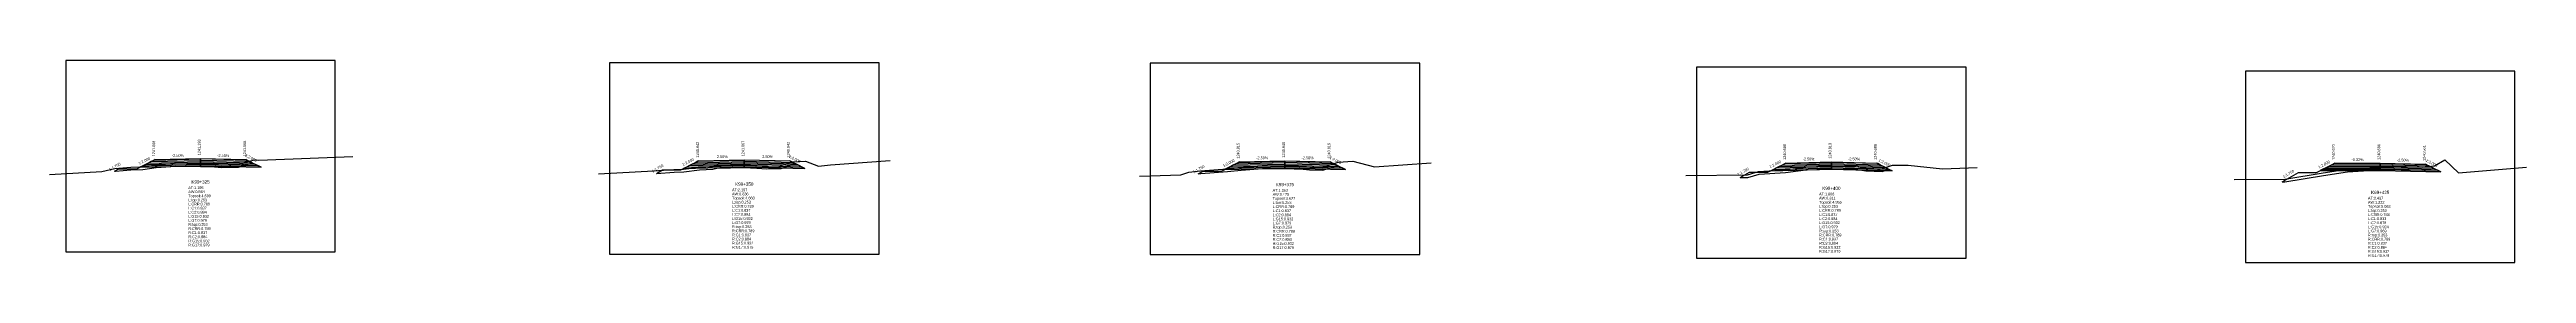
# Model space of a CAD drawing. Extents: x -7 to 78429, y 1189 to 1262.
# Drawn here: x 33090 to 33362.9, y 1229.8 to 1251.9 of the extents above; entities that cross this region are included whole.
import ezdxf
from ezdxf.enums import TextEntityAlignment as Align

# ---------------------------------------------------------------- set-up
doc = ezdxf.new("R2010")
doc.units = 0

msp = doc.modelspace()

# ---------------------------------------------------------------- linework, layer by layer
at = {"layer": 'A4_BORDER', "color": 7}
for points in [[(33091.831, 1230.946), (33121.531, 1230.946), (33121.531, 1251.946), (33091.831, 1251.946), (33091.831, 1230.946)], [(33151.738, 1230.702), (33181.438, 1230.702), (33181.438, 1251.702), (33151.738, 1251.702), (33151.738, 1230.702)], [(33211.294, 1230.657), (33240.994, 1230.657), (33240.994, 1251.657), (33211.294, 1251.657), (33211.294, 1230.657)], [(33271.497, 1230.242), (33301.197, 1230.242), (33301.197, 1251.242), (33271.497, 1251.242), (33271.497, 1230.242)], [(33331.963, 1229.787), (33361.663, 1229.787), (33361.663, 1250.787), (33331.963, 1250.787), (33331.963, 1229.787)]]:
    msp.add_lwpolyline(points, dxfattribs=at)
at = {"layer": 'CLEAR_GROUND', "color": 8}
for points in [[(33097.204, 1239.796), (33097.298, 1239.819), (33099.014, 1239.958), (33100.31, 1239.974), (33101.805, 1240.196), (33103.95, 1240.355), (33106.679, 1240.328), (33107.862, 1240.316), (33109, 1240.191), (33110.868, 1240.245), (33111.77, 1240.528), (33112.435, 1240.691)], [(33156.904, 1239.552), (33158.851, 1239.69), (33159.912, 1239.721), (33161.646, 1239.953), (33163.135, 1240.008), (33163.554, 1240.132), (33166.575, 1240.202), (33167.974, 1240.14), (33169.068, 1240.044), (33170.632, 1240.102), (33171.833, 1240.545), (33172.336, 1240.568)], [(33216.604, 1239.507), (33216.872, 1239.533), (33219.823, 1239.779), (33221.339, 1239.91), (33223.66, 1240.091), (33226.135, 1240.081), (33228.152, 1240.033), (33228.866, 1239.936), (33230.307, 1239.906), (33231.909, 1240.433)], [(33276.304, 1239.092), (33277.143, 1239.099), (33278.377, 1239.465), (33281.291, 1239.665), (33283.548, 1239.941), (33284.793, 1239.976), (33284.971, 1240.05), (33286.308, 1240.051), (33289.037, 1240.013), (33290.146, 1239.841), (33291.929, 1239.776), (33292.673, 1240.025)], [(33336.004, 1238.637), (33336.319, 1238.639), (33340.557, 1239.344), (33343.2, 1239.728), (33344.971, 1239.834), (33346.817, 1240.011), (33351.444, 1239.936), (33352.774, 1240.081)]]:
    msp.add_lwpolyline(points, dxfattribs=at)
at = {"layer": 'DESIGN_ROAD_TRIMMED', "color": 1}
for points in [[(33097.204, 1239.796), (33097.681, 1240.068), (33099.681, 1240.068), (33101.681, 1241.068), (33101.681, 1241.068), (33101.575, 1241.015), (33101.575, 1241.015), (33101.26, 1240.857), (33101.26, 1240.857), (33100.944, 1240.7), (33100.944, 1240.7), (33100.628, 1240.542), (33100.628, 1240.542), (33100.312, 1240.384), (33100.312, 1240.384), (33099.997, 1240.226), (33106.681, 1240.393), (33106.681, 1240.543), (33106.681, 1240.543), (33106.681, 1240.693), (33106.681, 1240.693), (33106.681, 1240.843), (33106.681, 1240.843), (33106.681, 1240.993), (33106.681, 1240.993), (33106.681, 1241.143), (33106.681, 1241.143), (33106.681, 1241.193), (33106.681, 1241.193), (33106.681, 1241.193), (33106.681, 1241.193), (33106.681, 1241.193), (33106.681, 1241.143), (33106.681, 1241.143), (33106.681, 1240.993), (33106.681, 1240.993), (33106.681, 1240.843), (33106.681, 1240.843), (33106.681, 1240.693), (33106.681, 1240.693), (33106.681, 1240.543), (33106.681, 1240.543), (33106.681, 1240.393), (33113.365, 1240.226), (33113.049, 1240.384), (33113.049, 1240.384), (33112.733, 1240.542), (33112.733, 1240.542), (33112.418, 1240.7), (33112.418, 1240.7), (33112.102, 1240.857), (33112.102, 1240.857), (33111.786, 1241.015), (33111.786, 1241.015), (33111.681, 1241.068), (33111.681, 1241.068), (33112.435, 1240.691)], [(33156.904, 1239.552), (33157.588, 1239.942), (33159.588, 1239.942), (33161.588, 1240.942), (33161.588, 1240.942), (33161.482, 1240.889), (33161.482, 1240.889), (33161.167, 1240.731), (33161.167, 1240.731), (33160.851, 1240.574), (33160.851, 1240.574), (33160.535, 1240.416), (33160.535, 1240.416), (33160.219, 1240.258), (33160.219, 1240.258), (33159.903, 1240.1), (33166.588, 1240.267), (33166.588, 1240.417), (33166.588, 1240.417), (33166.588, 1240.567), (33166.588, 1240.567), (33166.588, 1240.717), (33166.588, 1240.717), (33166.588, 1240.867), (33166.588, 1240.867), (33166.588, 1241.017), (33166.588, 1241.017), (33166.588, 1241.067), (33166.588, 1241.067), (33166.588, 1241.067), (33166.588, 1241.067), (33166.588, 1241.067), (33166.588, 1241.017), (33166.588, 1241.017), (33166.588, 1240.867), (33166.588, 1240.867), (33166.588, 1240.717), (33166.588, 1240.717), (33166.588, 1240.567), (33166.588, 1240.567), (33166.588, 1240.417), (33166.588, 1240.417), (33166.588, 1240.267), (33173.272, 1240.1), (33172.956, 1240.258), (33172.956, 1240.258), (33172.64, 1240.416), (33172.64, 1240.416), (33172.325, 1240.574), (33172.325, 1240.574), (33172.009, 1240.731), (33172.009, 1240.731), (33171.693, 1240.889), (33171.693, 1240.889), (33171.588, 1240.942), (33171.588, 1240.942), (33172.336, 1240.568)], [(33216.604, 1239.507), (33217.144, 1239.815), (33219.144, 1239.815), (33221.144, 1240.815), (33221.144, 1240.815), (33221.039, 1240.762), (33221.039, 1240.762), (33220.723, 1240.604), (33220.723, 1240.604), (33220.407, 1240.447), (33220.407, 1240.447), (33220.092, 1240.289), (33220.092, 1240.289), (33219.776, 1240.131), (33219.776, 1240.131), (33219.46, 1239.973), (33226.144, 1240.14), (33226.144, 1240.29), (33226.144, 1240.29), (33226.144, 1240.44), (33226.144, 1240.44), (33226.144, 1240.59), (33226.144, 1240.59), (33226.144, 1240.74), (33226.144, 1240.74), (33226.144, 1240.89), (33226.144, 1240.89), (33226.144, 1240.94), (33226.144, 1240.94), (33226.144, 1240.94), (33226.144, 1240.94), (33226.144, 1240.94), (33226.144, 1240.89), (33226.144, 1240.89), (33226.144, 1240.74), (33226.144, 1240.74), (33226.144, 1240.59), (33226.144, 1240.59), (33226.144, 1240.44), (33226.144, 1240.44), (33226.144, 1240.29), (33226.144, 1240.29), (33226.144, 1240.14), (33232.829, 1239.973), (33232.513, 1240.131), (33232.513, 1240.131), (33232.197, 1240.289), (33232.197, 1240.289), (33231.881, 1240.447), (33231.881, 1240.447), (33231.565, 1240.604), (33231.565, 1240.604), (33231.25, 1240.762), (33231.25, 1240.762), (33231.144, 1240.815), (33231.144, 1240.815), (33231.909, 1240.433)], [(33276.304, 1239.092), (33277.347, 1239.688), (33279.347, 1239.688), (33281.347, 1240.688), (33281.347, 1240.688), (33281.242, 1240.635), (33281.242, 1240.635), (33280.926, 1240.477), (33280.926, 1240.477), (33280.61, 1240.32), (33280.61, 1240.32), (33280.295, 1240.162), (33280.295, 1240.162), (33279.979, 1240.004), (33279.979, 1240.004), (33279.663, 1239.846), (33286.347, 1240.013), (33286.347, 1240.163), (33286.347, 1240.163), (33286.347, 1240.313), (33286.347, 1240.313), (33286.347, 1240.463), (33286.347, 1240.463), (33286.347, 1240.613), (33286.347, 1240.613), (33286.347, 1240.763), (33286.347, 1240.763), (33286.347, 1240.813), (33286.347, 1240.813), (33286.347, 1240.813), (33286.347, 1240.813), (33286.347, 1240.813), (33286.347, 1240.763), (33286.347, 1240.763), (33286.347, 1240.613), (33286.347, 1240.613), (33286.347, 1240.463), (33286.347, 1240.463), (33286.347, 1240.313), (33286.347, 1240.313), (33286.347, 1240.163), (33286.347, 1240.163), (33286.347, 1240.013), (33293.031, 1239.846), (33292.716, 1240.004), (33292.716, 1240.004), (33292.4, 1240.162), (33292.4, 1240.162), (33292.084, 1240.32), (33292.084, 1240.32), (33291.768, 1240.477), (33291.768, 1240.477), (33291.452, 1240.635), (33291.452, 1240.635), (33291.347, 1240.688), (33291.347, 1240.688), (33292.673, 1240.025)], [(33336.004, 1238.637), (33337.813, 1239.67), (33339.813, 1239.67), (33341.813, 1240.67), (33341.813, 1240.67), (33341.712, 1240.62), (33341.712, 1240.62), (33341.41, 1240.469), (33341.41, 1240.469), (33341.108, 1240.318), (33341.108, 1240.318), (33340.806, 1240.167), (33340.806, 1240.167), (33340.504, 1240.016), (33340.504, 1240.016), (33340.203, 1239.865), (33346.813, 1239.886), (33346.813, 1240.036), (33346.813, 1240.036), (33346.813, 1240.186), (33346.813, 1240.186), (33346.813, 1240.336), (33346.813, 1240.336), (33346.813, 1240.486), (33346.813, 1240.486), (33346.813, 1240.636), (33346.813, 1240.636), (33346.813, 1240.686), (33346.813, 1240.686), (33346.813, 1240.686), (33346.813, 1240.686), (33346.813, 1240.686), (33346.813, 1240.636), (33346.813, 1240.636), (33346.813, 1240.486), (33346.813, 1240.486), (33346.813, 1240.336), (33346.813, 1240.336), (33346.813, 1240.186), (33346.813, 1240.186), (33346.813, 1240.036), (33346.813, 1240.036), (33346.813, 1239.886), (33353.497, 1239.719), (33353.181, 1239.877), (33353.181, 1239.877), (33352.866, 1240.035), (33352.866, 1240.035), (33352.55, 1240.193), (33352.55, 1240.193), (33352.234, 1240.35), (33352.234, 1240.35), (33351.918, 1240.508), (33351.918, 1240.508), (33351.813, 1240.561), (33351.813, 1240.561), (33352.774, 1240.081)]]:
    msp.add_lwpolyline(points, dxfattribs=at)
at = {"layer": 'FINISHED_ROAD', "color": 2}
for points in [[(33097.681, 1240.068), (33099.681, 1240.068), (33101.681, 1241.068), (33101.681, 1241.068), (33106.681, 1241.193), (33111.681, 1241.068), (33111.681, 1241.068)], [(33157.588, 1239.942), (33159.588, 1239.942), (33161.588, 1240.942), (33161.588, 1240.942), (33166.588, 1241.067), (33171.588, 1240.942), (33171.588, 1240.942)], [(33217.144, 1239.815), (33219.144, 1239.815), (33221.144, 1240.815), (33221.144, 1240.815), (33226.144, 1240.94), (33231.144, 1240.815), (33231.144, 1240.815)], [(33277.347, 1239.688), (33279.347, 1239.688), (33281.347, 1240.688), (33281.347, 1240.688), (33286.347, 1240.813), (33291.347, 1240.688), (33291.347, 1240.688)], [(33337.813, 1239.67), (33339.813, 1239.67), (33341.813, 1240.67), (33341.813, 1240.67), (33346.813, 1240.686), (33351.813, 1240.561), (33351.813, 1240.561)]]:
    msp.add_lwpolyline(points, dxfattribs=at)
at = {"layer": 'LAYER_0', "color": 4}
for points in [[(33101.681, 1241.068), (33101.575, 1241.015), (33106.681, 1241.143), (33106.681, 1241.193)], [(33161.588, 1240.942), (33161.482, 1240.889), (33166.588, 1241.017), (33166.588, 1241.067)], [(33221.144, 1240.815), (33221.039, 1240.762), (33226.144, 1240.89), (33226.144, 1240.94)], [(33281.347, 1240.688), (33281.242, 1240.635), (33286.347, 1240.763), (33286.347, 1240.813)], [(33341.813, 1240.67), (33341.712, 1240.62), (33346.813, 1240.636), (33346.813, 1240.686)]]:
    msp.add_lwpolyline(points, dxfattribs=at)
at = {"layer": 'LAYER_1', "color": 4}
for points in [[(33101.575, 1241.015), (33101.26, 1240.857), (33106.681, 1240.993), (33106.681, 1241.143)], [(33161.482, 1240.889), (33161.167, 1240.731), (33166.588, 1240.867), (33166.588, 1241.017)], [(33221.039, 1240.762), (33220.723, 1240.604), (33226.144, 1240.74), (33226.144, 1240.89)], [(33281.242, 1240.635), (33280.926, 1240.477), (33286.347, 1240.613), (33286.347, 1240.763)], [(33341.712, 1240.62), (33341.41, 1240.469), (33346.813, 1240.486), (33346.813, 1240.636)]]:
    msp.add_lwpolyline(points, dxfattribs=at)
at = {"layer": 'LAYER_10', "color": 6}
for points in [[(33112.733, 1240.542), (33113.049, 1240.384), (33106.681, 1240.543), (33106.681, 1240.693)], [(33172.64, 1240.416), (33172.956, 1240.258), (33166.588, 1240.417), (33166.588, 1240.567)], [(33232.197, 1240.289), (33232.513, 1240.131), (33226.144, 1240.29), (33226.144, 1240.44)], [(33292.4, 1240.162), (33292.716, 1240.004), (33286.347, 1240.163), (33286.347, 1240.313)], [(33352.866, 1240.035), (33353.181, 1239.877), (33346.813, 1240.036), (33346.813, 1240.186)]]:
    msp.add_lwpolyline(points, dxfattribs=at)
at = {"layer": 'LAYER_11', "color": 6}
for points in [[(33113.049, 1240.384), (33113.365, 1240.226), (33106.681, 1240.393), (33106.681, 1240.543)], [(33172.956, 1240.258), (33173.272, 1240.1), (33166.588, 1240.267), (33166.588, 1240.417)], [(33232.513, 1240.131), (33232.829, 1239.973), (33226.144, 1240.14), (33226.144, 1240.29)], [(33292.716, 1240.004), (33293.031, 1239.846), (33286.347, 1240.013), (33286.347, 1240.163)], [(33353.181, 1239.877), (33353.497, 1239.719), (33346.813, 1239.886), (33346.813, 1240.036)]]:
    msp.add_lwpolyline(points, dxfattribs=at)
at = {"layer": 'LAYER_2', "color": 4}
for points in [[(33101.26, 1240.857), (33100.944, 1240.7), (33106.681, 1240.843), (33106.681, 1240.993)], [(33161.167, 1240.731), (33160.851, 1240.574), (33166.588, 1240.717), (33166.588, 1240.867)], [(33220.723, 1240.604), (33220.407, 1240.447), (33226.144, 1240.59), (33226.144, 1240.74)], [(33280.926, 1240.477), (33280.61, 1240.32), (33286.347, 1240.463), (33286.347, 1240.613)], [(33341.41, 1240.469), (33341.108, 1240.318), (33346.813, 1240.336), (33346.813, 1240.486)]]:
    msp.add_lwpolyline(points, dxfattribs=at)
at = {"layer": 'LAYER_3', "color": 4}
for points in [[(33100.944, 1240.7), (33100.628, 1240.542), (33106.681, 1240.693), (33106.681, 1240.843)], [(33160.851, 1240.574), (33160.535, 1240.416), (33166.588, 1240.567), (33166.588, 1240.717)], [(33220.407, 1240.447), (33220.092, 1240.289), (33226.144, 1240.44), (33226.144, 1240.59)], [(33280.61, 1240.32), (33280.295, 1240.162), (33286.347, 1240.313), (33286.347, 1240.463)], [(33341.108, 1240.318), (33340.806, 1240.167), (33346.813, 1240.186), (33346.813, 1240.336)]]:
    msp.add_lwpolyline(points, dxfattribs=at)
at = {"layer": 'LAYER_4', "color": 4}
for points in [[(33100.628, 1240.542), (33100.312, 1240.384), (33106.681, 1240.543), (33106.681, 1240.693)], [(33160.535, 1240.416), (33160.219, 1240.258), (33166.588, 1240.417), (33166.588, 1240.567)], [(33220.092, 1240.289), (33219.776, 1240.131), (33226.144, 1240.29), (33226.144, 1240.44)], [(33280.295, 1240.162), (33279.979, 1240.004), (33286.347, 1240.163), (33286.347, 1240.313)], [(33340.806, 1240.167), (33340.504, 1240.016), (33346.813, 1240.036), (33346.813, 1240.186)]]:
    msp.add_lwpolyline(points, dxfattribs=at)
at = {"layer": 'LAYER_5', "color": 4}
for points in [[(33100.312, 1240.384), (33099.997, 1240.226), (33106.681, 1240.393), (33106.681, 1240.543)], [(33160.219, 1240.258), (33159.903, 1240.1), (33166.588, 1240.267), (33166.588, 1240.417)], [(33219.776, 1240.131), (33219.46, 1239.973), (33226.144, 1240.14), (33226.144, 1240.29)], [(33279.979, 1240.004), (33279.663, 1239.846), (33286.347, 1240.013), (33286.347, 1240.163)], [(33340.504, 1240.016), (33340.203, 1239.865), (33346.813, 1239.886), (33346.813, 1240.036)]]:
    msp.add_lwpolyline(points, dxfattribs=at)
at = {"layer": 'LAYER_6', "color": 6}
for points in [[(33111.681, 1241.068), (33111.786, 1241.015), (33106.681, 1241.143), (33106.681, 1241.193)], [(33171.588, 1240.942), (33171.693, 1240.889), (33166.588, 1241.017), (33166.588, 1241.067)], [(33231.144, 1240.815), (33231.25, 1240.762), (33226.144, 1240.89), (33226.144, 1240.94)], [(33291.347, 1240.688), (33291.452, 1240.635), (33286.347, 1240.763), (33286.347, 1240.813)], [(33351.813, 1240.561), (33351.918, 1240.508), (33346.813, 1240.636), (33346.813, 1240.686)]]:
    msp.add_lwpolyline(points, dxfattribs=at)
at = {"layer": 'LAYER_7', "color": 6}
for points in [[(33111.786, 1241.015), (33112.102, 1240.857), (33106.681, 1240.993), (33106.681, 1241.143)], [(33171.693, 1240.889), (33172.009, 1240.731), (33166.588, 1240.867), (33166.588, 1241.017)], [(33231.25, 1240.762), (33231.565, 1240.604), (33226.144, 1240.74), (33226.144, 1240.89)], [(33291.452, 1240.635), (33291.768, 1240.477), (33286.347, 1240.613), (33286.347, 1240.763)], [(33351.918, 1240.508), (33352.234, 1240.35), (33346.813, 1240.486), (33346.813, 1240.636)]]:
    msp.add_lwpolyline(points, dxfattribs=at)
at = {"layer": 'LAYER_8', "color": 6}
for points in [[(33112.102, 1240.857), (33112.418, 1240.7), (33106.681, 1240.843), (33106.681, 1240.993)], [(33172.009, 1240.731), (33172.325, 1240.574), (33166.588, 1240.717), (33166.588, 1240.867)], [(33231.565, 1240.604), (33231.881, 1240.447), (33226.144, 1240.59), (33226.144, 1240.74)], [(33291.768, 1240.477), (33292.084, 1240.32), (33286.347, 1240.463), (33286.347, 1240.613)], [(33352.234, 1240.35), (33352.55, 1240.193), (33346.813, 1240.336), (33346.813, 1240.486)]]:
    msp.add_lwpolyline(points, dxfattribs=at)
at = {"layer": 'LAYER_9', "color": 6}
for points in [[(33112.418, 1240.7), (33112.733, 1240.542), (33106.681, 1240.693), (33106.681, 1240.843)], [(33172.325, 1240.574), (33172.64, 1240.416), (33166.588, 1240.567), (33166.588, 1240.717)], [(33231.881, 1240.447), (33232.197, 1240.289), (33226.144, 1240.44), (33226.144, 1240.59)], [(33292.084, 1240.32), (33292.4, 1240.162), (33286.347, 1240.313), (33286.347, 1240.463)], [(33352.55, 1240.193), (33352.866, 1240.035), (33346.813, 1240.186), (33346.813, 1240.336)]]:
    msp.add_lwpolyline(points, dxfattribs=at)
at = {"layer": 'NATURAL_GROUND', "color": 3}
for points in [[(33090.046, 1239.456), (33095.8, 1239.755), (33097.25, 1240.116), (33099, 1240.258), (33100.286, 1240.274), (33101.772, 1240.495), (33103.941, 1240.655), (33106.682, 1240.628), (33107.88, 1240.616), (33109.012, 1240.492), (33110.818, 1240.544), (33111.69, 1240.817), (33112.615, 1241.044), (33113.098, 1241.026), (33123.466, 1241.405)], [(33150.538, 1239.51), (33156.573, 1239.829), (33158.836, 1239.989), (33159.888, 1240.02), (33161.621, 1240.253), (33163.086, 1240.307), (33163.507, 1240.431), (33166.579, 1240.502), (33167.994, 1240.439), (33169.076, 1240.344), (33170.573, 1240.4), (33171.773, 1240.843), (33173.338, 1240.912), (33174.755, 1240.345), (33176.077, 1240.495), (33182.645, 1240.972)], [(33210.133, 1239.259), (33214.668, 1239.387), (33215.555, 1239.705), (33216.845, 1239.832), (33219.797, 1240.078), (33221.314, 1240.209), (33223.649, 1240.391), (33226.139, 1240.381), (33228.176, 1240.333), (33228.889, 1240.236), (33230.262, 1240.207), (33232.009, 1240.782), (33233.612, 1240.913), (33236.026, 1240.285), (33242.272, 1240.721)], [(33270.333, 1239.345), (33277.098, 1239.399), (33278.323, 1239.762), (33281.262, 1239.964), (33283.525, 1240.24), (33284.729, 1240.274), (33284.911, 1240.35), (33286.31, 1240.351), (33289.062, 1240.312), (33290.174, 1240.14), (33291.885, 1240.078), (33293.082, 1240.478), (33294.821, 1240.448), (33298.599, 1240.051), (33302.405, 1240.194)], [(33330.717, 1238.895), (33336.293, 1238.939), (33340.511, 1239.64), (33343.169, 1240.026), (33344.948, 1240.133), (33346.805, 1240.312), (33351.43, 1240.236), (33352.786, 1240.384), (33353.931, 1241.063), (33355.44, 1239.607), (33362.926, 1240.248)]]:
    msp.add_lwpolyline(points, dxfattribs=at)
at = {"layer": 'STRUCTURE_LEFT', "color": 4}
for points in [[(33101.681, 1241.068), (33101.575, 1241.015), (33101.575, 1241.015), (33101.26, 1240.857), (33101.26, 1240.857), (33100.944, 1240.7), (33100.944, 1240.7), (33100.628, 1240.542), (33100.628, 1240.542), (33100.312, 1240.384), (33100.312, 1240.384), (33099.997, 1240.226), (33106.681, 1240.393), (33106.681, 1240.543), (33106.681, 1240.543), (33106.681, 1240.693), (33106.681, 1240.693), (33106.681, 1240.843), (33106.681, 1240.843), (33106.681, 1240.993), (33106.681, 1240.993), (33106.681, 1241.143), (33106.681, 1241.143), (33106.681, 1241.193), (33106.681, 1241.193)], [(33161.588, 1240.942), (33161.482, 1240.889), (33161.482, 1240.889), (33161.167, 1240.731), (33161.167, 1240.731), (33160.851, 1240.574), (33160.851, 1240.574), (33160.535, 1240.416), (33160.535, 1240.416), (33160.219, 1240.258), (33160.219, 1240.258), (33159.903, 1240.1), (33166.588, 1240.267), (33166.588, 1240.417), (33166.588, 1240.417), (33166.588, 1240.567), (33166.588, 1240.567), (33166.588, 1240.717), (33166.588, 1240.717), (33166.588, 1240.867), (33166.588, 1240.867), (33166.588, 1241.017), (33166.588, 1241.017), (33166.588, 1241.067), (33166.588, 1241.067)], [(33221.144, 1240.815), (33221.039, 1240.762), (33221.039, 1240.762), (33220.723, 1240.604), (33220.723, 1240.604), (33220.407, 1240.447), (33220.407, 1240.447), (33220.092, 1240.289), (33220.092, 1240.289), (33219.776, 1240.131), (33219.776, 1240.131), (33219.46, 1239.973), (33226.144, 1240.14), (33226.144, 1240.29), (33226.144, 1240.29), (33226.144, 1240.44), (33226.144, 1240.44), (33226.144, 1240.59), (33226.144, 1240.59), (33226.144, 1240.74), (33226.144, 1240.74), (33226.144, 1240.89), (33226.144, 1240.89), (33226.144, 1240.94), (33226.144, 1240.94)], [(33281.347, 1240.688), (33281.242, 1240.635), (33281.242, 1240.635), (33280.926, 1240.477), (33280.926, 1240.477), (33280.61, 1240.32), (33280.61, 1240.32), (33280.295, 1240.162), (33280.295, 1240.162), (33279.979, 1240.004), (33279.979, 1240.004), (33279.663, 1239.846), (33286.347, 1240.013), (33286.347, 1240.163), (33286.347, 1240.163), (33286.347, 1240.313), (33286.347, 1240.313), (33286.347, 1240.463), (33286.347, 1240.463), (33286.347, 1240.613), (33286.347, 1240.613), (33286.347, 1240.763), (33286.347, 1240.763), (33286.347, 1240.813), (33286.347, 1240.813)], [(33341.813, 1240.67), (33341.712, 1240.62), (33341.712, 1240.62), (33341.41, 1240.469), (33341.41, 1240.469), (33341.108, 1240.318), (33341.108, 1240.318), (33340.806, 1240.167), (33340.806, 1240.167), (33340.504, 1240.016), (33340.504, 1240.016), (33340.203, 1239.865), (33346.813, 1239.886), (33346.813, 1240.036), (33346.813, 1240.036), (33346.813, 1240.186), (33346.813, 1240.186), (33346.813, 1240.336), (33346.813, 1240.336), (33346.813, 1240.486), (33346.813, 1240.486), (33346.813, 1240.636), (33346.813, 1240.636), (33346.813, 1240.686), (33346.813, 1240.686)]]:
    msp.add_lwpolyline(points, dxfattribs=at)
at = {"layer": 'STRUCTURE_RIGHT', "color": 6}
for points in [[(33106.681, 1241.193), (33106.681, 1241.193), (33106.681, 1241.143), (33106.681, 1241.143), (33106.681, 1240.993), (33106.681, 1240.993), (33106.681, 1240.843), (33106.681, 1240.843), (33106.681, 1240.693), (33106.681, 1240.693), (33106.681, 1240.543), (33106.681, 1240.543), (33106.681, 1240.393), (33113.365, 1240.226), (33113.049, 1240.384), (33113.049, 1240.384), (33112.733, 1240.542), (33112.733, 1240.542), (33112.418, 1240.7), (33112.418, 1240.7), (33112.102, 1240.857), (33112.102, 1240.857), (33111.786, 1241.015), (33111.786, 1241.015), (33111.681, 1241.068)], [(33166.588, 1241.067), (33166.588, 1241.067), (33166.588, 1241.017), (33166.588, 1241.017), (33166.588, 1240.867), (33166.588, 1240.867), (33166.588, 1240.717), (33166.588, 1240.717), (33166.588, 1240.567), (33166.588, 1240.567), (33166.588, 1240.417), (33166.588, 1240.417), (33166.588, 1240.267), (33173.272, 1240.1), (33172.956, 1240.258), (33172.956, 1240.258), (33172.64, 1240.416), (33172.64, 1240.416), (33172.325, 1240.574), (33172.325, 1240.574), (33172.009, 1240.731), (33172.009, 1240.731), (33171.693, 1240.889), (33171.693, 1240.889), (33171.588, 1240.942)], [(33226.144, 1240.94), (33226.144, 1240.94), (33226.144, 1240.89), (33226.144, 1240.89), (33226.144, 1240.74), (33226.144, 1240.74), (33226.144, 1240.59), (33226.144, 1240.59), (33226.144, 1240.44), (33226.144, 1240.44), (33226.144, 1240.29), (33226.144, 1240.29), (33226.144, 1240.14), (33232.829, 1239.973), (33232.513, 1240.131), (33232.513, 1240.131), (33232.197, 1240.289), (33232.197, 1240.289), (33231.881, 1240.447), (33231.881, 1240.447), (33231.565, 1240.604), (33231.565, 1240.604), (33231.25, 1240.762), (33231.25, 1240.762), (33231.144, 1240.815)], [(33286.347, 1240.813), (33286.347, 1240.813), (33286.347, 1240.763), (33286.347, 1240.763), (33286.347, 1240.613), (33286.347, 1240.613), (33286.347, 1240.463), (33286.347, 1240.463), (33286.347, 1240.313), (33286.347, 1240.313), (33286.347, 1240.163), (33286.347, 1240.163), (33286.347, 1240.013), (33293.031, 1239.846), (33292.716, 1240.004), (33292.716, 1240.004), (33292.4, 1240.162), (33292.4, 1240.162), (33292.084, 1240.32), (33292.084, 1240.32), (33291.768, 1240.477), (33291.768, 1240.477), (33291.452, 1240.635), (33291.452, 1240.635), (33291.347, 1240.688)], [(33346.813, 1240.686), (33346.813, 1240.686), (33346.813, 1240.636), (33346.813, 1240.636), (33346.813, 1240.486), (33346.813, 1240.486), (33346.813, 1240.336), (33346.813, 1240.336), (33346.813, 1240.186), (33346.813, 1240.186), (33346.813, 1240.036), (33346.813, 1240.036), (33346.813, 1239.886), (33353.497, 1239.719), (33353.181, 1239.877), (33353.181, 1239.877), (33352.866, 1240.035), (33352.866, 1240.035), (33352.55, 1240.193), (33352.55, 1240.193), (33352.234, 1240.35), (33352.234, 1240.35), (33351.918, 1240.508), (33351.918, 1240.508), (33351.813, 1240.561)]]:
    msp.add_lwpolyline(points, dxfattribs=at)

# ---------------------------------------------------------------- texts
at = {"layer": 'INFO_TEXT'}
for s, p in [('AT:1.195', (33105.331, 1237.846)), ('AW:0.564', (33105.331, 1237.396)), ('Topsoil:4.599', (33105.331, 1236.946)), ('L:top:0.253', (33105.331, 1236.496)), ('L:CRR:0.789', (33105.331, 1236.046)), ('AT:2.197', (33165.238, 1237.602)), ('AW:0.636', (33165.238, 1237.152)), ('Topsoil:4.668', (33165.238, 1236.702)), ('L:top:0.253', (33165.238, 1236.252)), ('AT:1.363', (33224.794, 1237.557)), ('AW:0.475', (33224.794, 1237.107)), ('Topsoil:4.627', (33224.794, 1236.657)), ('L:top:0.253', (33224.794, 1236.207)), ('AT:1.806', (33284.997, 1237.142)), ('AW:0.311', (33284.997, 1236.692)), ('Topsoil:4.955', (33284.997, 1236.242)), ('AT:3.437', (33345.463, 1236.687)), ('AW:1.222', (33345.463, 1236.237)), ('L:C1:0.837', (33105.331, 1235.596)), ('L:C2:0.884', (33105.331, 1235.146)), ('L:G15:0.932', (33105.331, 1234.696)), ('L:G7:0.979', (33105.331, 1234.246)), ('R:top:0.253', (33105.331, 1233.796)), ('R:CRR:0.789', (33105.331, 1233.346)), ('L:CRR:0.789', (33165.238, 1235.802)), ('L:C1:0.837', (33165.238, 1235.352)), ('L:C2:0.884', (33165.238, 1234.902)), ('L:G15:0.932', (33165.238, 1234.452)), ('L:G7:0.979', (33165.238, 1234.002)), ('R:top:0.253', (33165.238, 1233.552)), ('L:CRR:0.789', (33224.794, 1235.757)), ('L:C1:0.837', (33224.794, 1235.307)), ('L:C2:0.884', (33224.794, 1234.857)), ('L:G15:0.932', (33224.794, 1234.407)), ('L:G7:0.979', (33224.794, 1233.957)), ('R:top:0.253', (33224.794, 1233.507)), ('L:top:0.253', (33284.997, 1235.792)), ('L:CRR:0.789', (33284.997, 1235.342)), ('L:C1:0.837', (33284.997, 1234.892)), ('L:C2:0.884', (33284.997, 1234.442)), ('L:G15:0.932', (33284.997, 1233.992)), ('L:G7:0.979', (33284.997, 1233.542)), ('Topsoil:5.063', (33345.463, 1235.787)), ('L:top:0.253', (33345.463, 1235.337)), ('L:CRR:0.788', (33345.463, 1234.887)), ('L:C1:0.833', (33345.463, 1234.437)), ('L:C2:0.878', (33345.463, 1233.987)), ('L:G15:0.924', (33345.463, 1233.537)), ('R:C1:0.837', (33105.331, 1232.896)), ('R:C2:0.884', (33105.331, 1232.446)), ('R:G15:0.932', (33105.331, 1231.996)), ('R:G17:0.979', (33105.331, 1231.546)), ('R:CRR:0.789', (33165.238, 1233.102)), ('R:C1:0.837', (33165.238, 1232.652)), ('R:C2:0.884', (33165.238, 1232.202)), ('R:G15:0.932', (33165.238, 1231.752)), ('R:G17:0.979', (33165.238, 1231.302)), ('R:CRR:0.789', (33224.794, 1233.057)), ('R:C1:0.837', (33224.794, 1232.607)), ('R:C2:0.884', (33224.794, 1232.157)), ('R:G15:0.932', (33224.794, 1231.707)), ('R:G17:0.979', (33224.794, 1231.257)), ('R:top:0.253', (33284.997, 1233.092)), ('R:CRR:0.789', (33284.997, 1232.642)), ('R:C1:0.837', (33284.997, 1232.192)), ('R:C2:0.884', (33284.997, 1231.742)), ('R:G15:0.932', (33284.997, 1231.292)), ('R:G17:0.979', (33284.997, 1230.842)), ('L:G7:0.969', (33345.463, 1233.087)), ('R:top:0.253', (33345.463, 1232.637)), ('R:CRR:0.789', (33345.463, 1232.187)), ('R:C1:0.837', (33345.463, 1231.737)), ('R:C2:0.884', (33345.463, 1231.287)), ('R:G15:0.932', (33345.463, 1230.837)), ('R:G17:0.979', (33345.463, 1230.387))]:
    msp.add_text(s, height=0.3, dxfattribs=at).set_placement(p)
at = {"layer": 'LEFT_TEXT_H'}
for s, p in [('1241.068', (33101.681, 1241.428)), ('1240.942', (33161.588, 1241.302)), ('1240.815', (33221.144, 1241.175)), ('1240.688', (33281.347, 1241.048)), ('1240.670', (33341.813, 1241.03))]:
    msp.add_text(s, height=0.3, rotation=90, dxfattribs=at).set_placement(p)
at = {"layer": 'POINT_TEXT_H'}
for s, p in [('1241.193', (33106.681, 1241.553)), ('1241.067', (33166.588, 1241.427)), ('1240.940', (33226.144, 1241.3)), ('1240.813', (33286.347, 1241.173)), ('1240.686', (33346.813, 1241.046))]:
    msp.add_text(s, height=0.3, rotation=90, dxfattribs=at).set_placement(p)
at = {"layer": 'RIGHT_TEXT_H'}
for s, p in [('1241.068', (33111.681, 1241.428)), ('1240.942', (33171.588, 1241.302)), ('1240.815', (33231.144, 1241.175)), ('1240.688', (33291.347, 1241.048)), ('1240.561', (33351.813, 1240.921))]:
    msp.add_text(s, height=0.3, rotation=90, dxfattribs=at).set_placement(p)
at = {"layer": 'SLOPE_left'}
for s, rotation, p in [('1:1.750', 29.745, (33097.353, 1240.088)), ('1:2.000', 26.565, (33100.6, 1240.729)), ('1:1.750', 29.745, (33157.157, 1239.903)), ('1:2.000', 26.565, (33160.507, 1240.603)), ('1:1.750', 29.745, (33216.785, 1239.817)), ('1:2.000', 26.565, (33220.064, 1240.476)), ('1:1.750', 29.745, (33276.737, 1239.546)), ('1:2.000', 26.565, (33280.267, 1240.349)), ('1:1.750', 29.745, (33336.819, 1239.309)), ('1:2.000', 26.565, (33340.732, 1240.331))]:
    msp.add_text(s, height=0.3, rotation=rotation, dxfattribs=at).set_placement(p, align=Align.BOTTOM_CENTER)
at = {"layer": 'SLOPE_right'}
for p in [(33112.138, 1241.041), (33172.043, 1240.916), (33231.607, 1240.785), (33292.091, 1240.517), (33352.374, 1240.482)]:
    msp.add_text('1:2.000', height=0.3, rotation=-26.565, dxfattribs=at).set_placement(p, align=Align.BOTTOM_CENTER)
at = {"layer": 'SLOPE_TEXT'}
for s, p in [('-2.50%', (33104.181, 1241.37)), ('-2.50%', (33109.181, 1241.37)), ('-2.50%', (33164.088, 1241.245)), ('-2.50%', (33169.088, 1241.245)), ('-2.50%', (33223.644, 1241.118)), ('-2.50%', (33228.644, 1241.118)), ('-2.50%', (33283.847, 1240.991)), ('-2.50%', (33288.847, 1240.991)), ('-0.32%', (33344.313, 1240.918)), ('-2.50%', (33349.313, 1240.863))]:
    msp.add_text(s, height=0.3, dxfattribs=at).set_placement(p, align=Align.CENTER)
at = {"layer": 'STATION_TITLE'}
for s, p in [('K99+325', (33106.681, 1238.446)), ('K99+350', (33166.588, 1238.202)), ('K99+375', (33226.144, 1238.157)), ('K99+400', (33286.347, 1237.742)), ('K99+425', (33346.813, 1237.287))]:
    msp.add_text(s, height=0.36, dxfattribs=at).set_placement(p, align=Align.CENTER)

doc.saveas('drawing.dxf')
